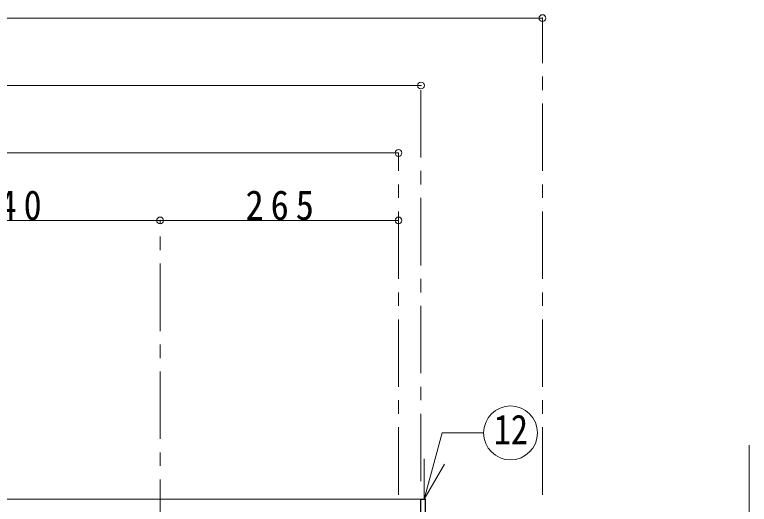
# Model space of a CAD drawing. Units: millimetres at full size, sheet at 1:15; details may follow other scales. Extents: x -3171 to 2904, y -2098 to 2117.
# Drawn here: x -1068 to -251, y -384 to 161 of the extents above; entities that cross this region are included whole.
import ezdxf
from ezdxf.enums import TextEntityAlignment as Align

# ---------------------------------------------------------------- set-up
doc = ezdxf.new("R2010")
doc.units = ezdxf.units.MM
doc.header["$LTSCALE"] = 15
doc.header["$PDMODE"] = 32
doc.header["$PDSIZE"] = 7.5
doc.linetypes.add('CHAIN1', pattern=[8, 5, -1, 1, -1])
doc.layers.add('0-6_補助線', color=4, linetype='Continuous', lineweight=9)
doc.styles.add('ＭＳ ゴシック', font='')
doc.styles.get('ＭＳ ゴシック').set_extended_font_data('MS Gothic')

msp = doc.modelspace()

# ---------------------------------------------------------------- linework, layer by layer
at = {"layer": '0-6_補助線'}
for p, q in [((-481.07, 157.05), (-2001.07, 157.05)), ((-1866.07, 82.05), (-616.07, 82.05)), ((-641.07, 7.05), (-1841.07, 7.05)), ((-1246.07, -67.95), (-906.07, -67.95)), ((-906.07, -67.95), (-641.07, -67.95)), ((-251.07, -317.95), (-251.07, -516.55)), ((-616.07, -377.95), (-1866.07, -377.95))]:
    msp.add_line(p, q, dxfattribs=at)
at = {"layer": '0-6_補助線', "linetype": 'CHAIN1'}
for p, q in [((-481.07, -372.95), (-481.07, 157.05)), ((-616.07, -357.95), (-616.07, 82.05)), ((-641.07, -372.95), (-641.07, 7.05)), ((-906.07, -430.95), (-906.07, -67.95))]:
    msp.add_line(p, q, dxfattribs=at)
at = {"layer": '0-6_補助線', "color": 7, "lineweight": 18}
for q in [(-612.37, -332.96), (-589.87, -338.99)]:
    msp.add_line((-612.37, -377.96), q, dxfattribs=at)
at = {"layer": '0-6_補助線', "color": 5, "lineweight": 25}
for p, q in [((-616.07, -392.95), (-616.07, -377.95)), ((-616.07, -377.95), (-611.07, -377.95)), ((-611.07, -392.95), (-611.07, -377.95))]:
    msp.add_line(p, q, dxfattribs=at)
at = {"layer": '0-6_補助線', "color": 7, "lineweight": 18}
msp.add_lwpolyline([(-612.37, -377.96), (-592.61, -304.2), (-546.48, -304.2)], dxfattribs=at)
msp.add_circle((-516.48, -304.2), 30, dxfattribs=at)
at = {"layer": '0-6_補助線'}
for p in [(-481.07, 157.05), (-616.07, 82.05), (-641.07, 7.05), (-906.07, -67.95), (-641.07, -67.95)]:
    msp.add_point(p, dxfattribs=at)

# ---------------------------------------------------------------- texts
at = {"layer": '0-6_補助線', "color": 7, "style": 'ＭＳ ゴシック', "width": 0.85}
msp.add_text('12', height=32.99, dxfattribs=at).set_placement((-535.23, -326.7), align=Align.BOTTOM_LEFT)
at = {"layer": '0-6_補助線', "color": 7, "char_height": 32.99, "attachment_point": 7, "style": 'ＭＳ ゴシック'}
for s, insert in [('\\T1.38;\\W0.9;340', (-1113.57, -67.95)), ('\\T1.38;\\W0.9;265', (-811.07, -67.95))]:
    msp.add_mtext(s, dxfattribs=dict(at, insert=insert))

doc.saveas('drawing.dxf')
